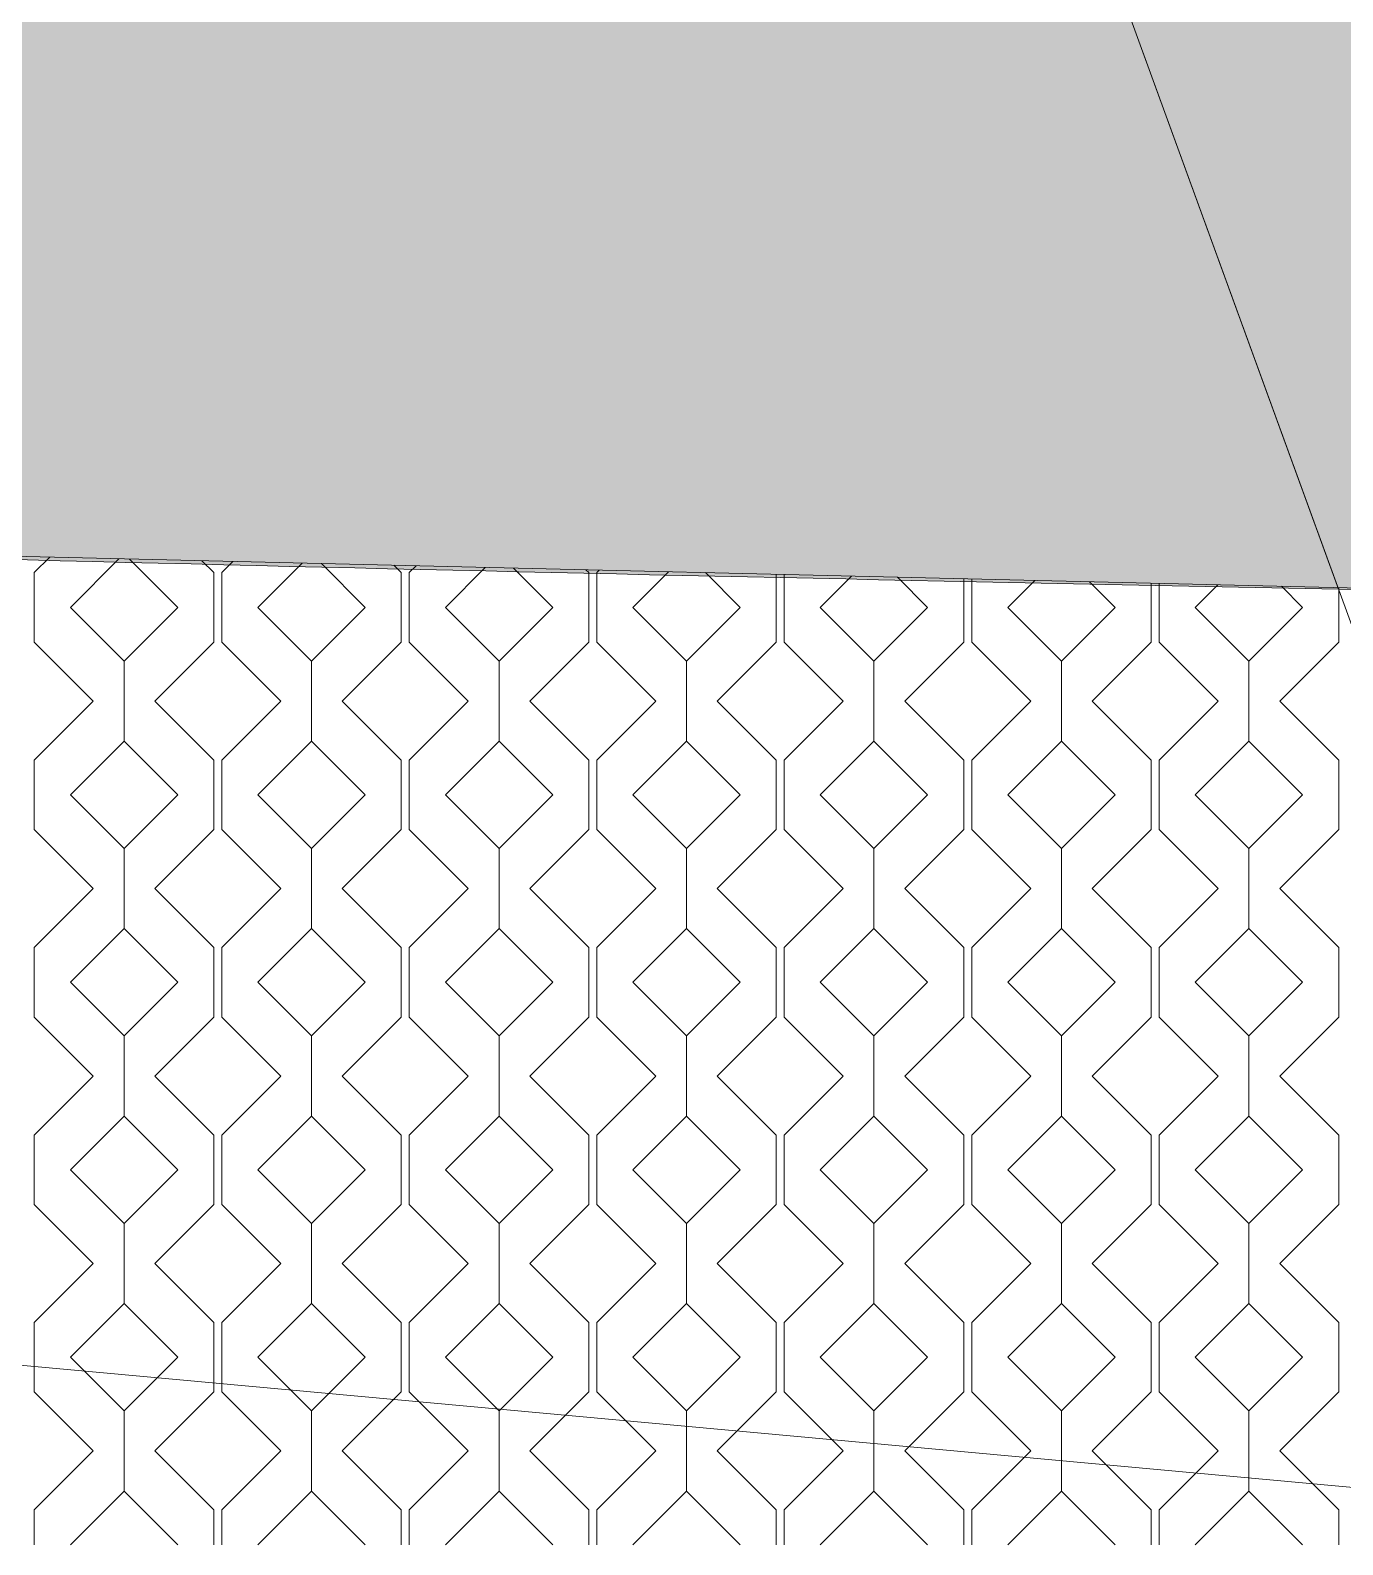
# Model space of a CAD drawing. Header units: millimetres. Extents: x -20794 to 71174, y -103753 to 30644.
# Drawn here: x 14167 to 16500, y 17333 to 20026 of the extents above; entities that cross this region are included whole.
import ezdxf

# ---------------------------------------------------------------- set-up
doc = ezdxf.new("R2010")
doc.units = ezdxf.units.MM
doc.header["$MEASUREMENT"] = 0
for name, color, linetype, lineweight in [('2D - Общий_Ном._пера__1', 7, 'Continuous', 13), ('Местность - Рельеф_Ном._пера__1', 7, 'Continuous', 13), ('Местность - Рельеф_Ном._пера__101', 252, 'Continuous', 5)]:
    doc.layers.add(name, color=color, linetype=linetype, lineweight=lineweight)
doc.layers.add('Местность - Рельеф', color=7, linetype='Continuous')
doc.layers.add('Местность - Рельеф_Ном._пера__102', color=7, linetype='Continuous', lineweight=5, true_color=0xcccccc)

# ---------------------------------------------------------------- blocks, each defined once
blk = doc.blocks.new('*X1')
at = {"layer": 'Местность - Рельеф_Ном._пера__102', "color": 254, "linetype": 'Continuous', "lineweight": 5, "true_color": 0xcccccc}
for p, q in [((14173.75, 19061.7255), (14201.293508, 19089.269139)), ((14237.89, 18999.981165), (14324.268057, 19086.359797)), ((14342.808605, 19085.921163), (14428.7488, 18999.981)), ((14471.742752, 19082.870829), (14492.888, 19061.7255)), ((14507.083, 19061.7255), (14526.92278, 19081.565375)), ((14571.223, 18999.981165), (14649.897344, 19078.656033)), ((14684.218717, 19077.844055), (14762.0818, 18999.981)), ((14813.152829, 19074.793721), (14826.221, 19061.7255)), ((14840.416, 19061.7255), (14852.552053, 19073.861611)), ((14904.556, 18999.981165), (14975.526631, 19070.952268)), ((15025.628828, 19069.766947), (15095.4148, 18999.981)), ((15154.562905, 19066.716614), (15159.554, 19061.7255)), ((15173.749, 19061.7255), (15178.181326, 19066.157847)), ((14173.75, 19061.7255), (14173.75, 18999.981)), ((14492.888, 19061.7255), (14492.888, 18999.981)), ((14507.083, 19061.7255), (14507.083, 18999.981)), ((14826.221, 19061.7255), (14826.221, 18999.981)), ((14840.416, 19061.7255), (14840.416, 18999.981)), ((15159.554, 19061.7255), (15159.554, 18999.981)), ((15173.749, 19061.7255), (15173.749, 18999.981)), ((15237.889, 18999.981165), (15301.155918, 19063.248504)), ((15367.038939, 19061.689838), (15428.7478, 18999.981)), ((15492.887, 19058.712515), (15492.887, 18999.981)), ((15507.082, 19058.376688), (15507.082, 18999.981)), ((15571.222, 18999.981165), (15626.785205, 19055.54474)), ((15708.44905, 19053.61273), (15762.0808, 18999.981)), ((15826.22, 19050.826495), (15826.22, 18999.981)), ((15840.415, 19050.490669), (15840.415, 18999.981)), ((15904.555, 18999.981165), (15952.414492, 19047.840976)), ((16049.859162, 19045.535622), (16095.4138, 18999.981)), ((16159.553, 19042.940476), (16159.553, 18999.981)), ((16173.748, 19042.604649), (16173.748, 18999.981)), ((16237.888, 18999.981165), (16278.043779, 19040.137211)), ((16391.269273, 19037.458513), (16428.7468, 18999.981)), ((16492.886, 19035.054457), (16492.886, 18999.981)), ((14173.75, 18999.981), (14173.75, 18938.237)), ((14333.319, 18904.552), (14237.89, 18999.981)), ((14428.7486, 18999.981), (14333.319, 18904.552)), ((14492.888, 18999.981), (14492.888, 18938.237)), ((14507.083, 18999.981), (14507.083, 18938.237)), ((14666.652, 18904.552), (14571.223, 18999.981)), ((14762.0816, 18999.981), (14666.652, 18904.552)), ((14826.221, 18999.981), (14826.221, 18938.237)), ((14840.416, 18999.981), (14840.416, 18938.237)), ((14999.985, 18904.552), (14904.556, 18999.981)), ((15095.4146, 18999.981), (14999.985, 18904.552)), ((15159.554, 18999.981), (15159.554, 18938.237)), ((15173.749, 18999.981), (15173.749, 18938.237)), ((15333.318, 18904.552), (15237.889, 18999.981)), ((15428.7476, 18999.981), (15333.318, 18904.552)), ((15492.887, 18999.981), (15492.887, 18938.237)), ((15507.082, 18999.981), (15507.082, 18938.237)), ((15666.651, 18904.552), (15571.222, 18999.981)), ((15762.0806, 18999.981), (15666.651, 18904.552)), ((15826.22, 18999.981), (15826.22, 18938.237)), ((15840.415, 18999.981), (15840.415, 18938.237)), ((15999.984, 18904.552), (15904.555, 18999.981)), ((16095.4136, 18999.981), (15999.984, 18904.552)), ((16159.553, 18999.981), (16159.553, 18938.237)), ((16173.748, 18999.981), (16173.748, 18938.237)), ((16333.317, 18904.552), (16237.888, 18999.981)), ((16428.7466, 18999.981), (16333.317, 18904.552)), ((16492.886, 18999.981), (16492.886, 18938.237)), ((14278.672, 18833.315), (14173.75, 18938.237)), ((14492.888, 18938.237), (14387.9659, 18833.315)), ((14612.005, 18833.315), (14507.083, 18938.237)), ((14826.221, 18938.237), (14721.2989, 18833.315)), ((14945.338, 18833.315), (14840.416, 18938.237)), ((15159.554, 18938.237), (15054.6319, 18833.315)), ((15278.671, 18833.315), (15173.749, 18938.237)), ((15492.887, 18938.237), (15387.9649, 18833.315)), ((15612.004, 18833.315), (15507.082, 18938.237)), ((15826.22, 18938.237), (15721.2979, 18833.315)), ((15945.337, 18833.315), (15840.415, 18938.237)), ((16159.553, 18938.237), (16054.6309, 18833.315)), ((16278.67, 18833.315), (16173.748, 18938.237)), ((16492.886, 18938.237), (16387.9639, 18833.315)), ((14333.319, 18762.0776), (14333.319, 18904.552)), ((14333.319165, 18904.552), (14333.319165, 18762.0776)), ((14666.652, 18762.0776), (14666.652, 18904.552)), ((14666.652165, 18904.552), (14666.652165, 18762.0776)), ((14999.985, 18762.0776), (14999.985, 18904.552)), ((14999.985165, 18904.552), (14999.985165, 18762.0776)), ((15333.318, 18762.0776), (15333.318, 18904.552)), ((15333.318165, 18904.552), (15333.318165, 18762.0776)), ((15666.651, 18762.0776), (15666.651, 18904.552)), ((15666.651165, 18904.552), (15666.651165, 18762.0776)), ((15999.984, 18762.0776), (15999.984, 18904.552)), ((15999.984165, 18904.552), (15999.984165, 18762.0776)), ((16333.317, 18762.0776), (16333.317, 18904.552)), ((16333.317165, 18904.552), (16333.317165, 18762.0776)), ((14173.75, 18728.3925), (14278.672, 18833.315)), ((14387.9659, 18833.315), (14492.888, 18728.3925)), ((14507.083, 18728.3925), (14612.005, 18833.315)), ((14721.2989, 18833.315), (14826.221, 18728.3925)), ((14840.416, 18728.3925), (14945.338, 18833.315)), ((15054.6319, 18833.315), (15159.554, 18728.3925)), ((15173.749, 18728.3925), (15278.671, 18833.315)), ((15387.9649, 18833.315), (15492.887, 18728.3925)), ((15507.082, 18728.3925), (15612.004, 18833.315)), ((15721.2979, 18833.315), (15826.22, 18728.3925)), ((15840.415, 18728.3925), (15945.337, 18833.315)), ((16054.6309, 18833.315), (16159.553, 18728.3925)), ((16173.748, 18728.3925), (16278.67, 18833.315)), ((16387.9639, 18833.315), (16492.886, 18728.3925)), ((14237.89, 18666.648165), (14333.319, 18762.0778)), ((14333.319165, 18762.0776), (14428.7488, 18666.648)), ((14571.223, 18666.648165), (14666.652, 18762.0778)), ((14666.652165, 18762.0776), (14762.0818, 18666.648)), ((14904.556, 18666.648165), (14999.985, 18762.0778)), ((14999.985165, 18762.0776), (15095.4148, 18666.648)), ((15237.889, 18666.648165), (15333.318, 18762.0778)), ((15333.318165, 18762.0776), (15428.7478, 18666.648)), ((15571.222, 18666.648165), (15666.651, 18762.0778)), ((15666.651165, 18762.0776), (15762.0808, 18666.648)), ((15904.555, 18666.648165), (15999.984, 18762.0778)), ((15999.984165, 18762.0776), (16095.4138, 18666.648)), ((16237.888, 18666.648165), (16333.317, 18762.0778)), ((16333.317165, 18762.0776), (16428.7468, 18666.648)), ((14173.75, 18728.3925), (14173.75, 18666.648)), ((14492.888, 18728.3925), (14492.888, 18666.648)), ((14507.083, 18728.3925), (14507.083, 18666.648)), ((14826.221, 18728.3925), (14826.221, 18666.648)), ((14840.416, 18728.3925), (14840.416, 18666.648)), ((15159.554, 18728.3925), (15159.554, 18666.648)), ((15173.749, 18728.3925), (15173.749, 18666.648)), ((15492.887, 18728.3925), (15492.887, 18666.648)), ((15507.082, 18728.3925), (15507.082, 18666.648)), ((15826.22, 18728.3925), (15826.22, 18666.648)), ((15840.415, 18728.3925), (15840.415, 18666.648)), ((16159.553, 18728.3925), (16159.553, 18666.648)), ((16173.748, 18728.3925), (16173.748, 18666.648)), ((16492.886, 18728.3925), (16492.886, 18666.648)), ((14173.75, 18666.648), (14173.75, 18604.904)), ((14333.319, 18571.219), (14237.89, 18666.648)), ((14428.7486, 18666.648), (14333.319, 18571.219)), ((14492.888, 18666.648), (14492.888, 18604.904)), ((14507.083, 18666.648), (14507.083, 18604.904)), ((14666.652, 18571.219), (14571.223, 18666.648)), ((14762.0816, 18666.648), (14666.652, 18571.219)), ((14826.221, 18666.648), (14826.221, 18604.904)), ((14840.416, 18666.648), (14840.416, 18604.904)), ((14999.985, 18571.219), (14904.556, 18666.648)), ((15095.4146, 18666.648), (14999.985, 18571.219)), ((15159.554, 18666.648), (15159.554, 18604.904)), ((15173.749, 18666.648), (15173.749, 18604.904)), ((15333.318, 18571.219), (15237.889, 18666.648)), ((15428.7476, 18666.648), (15333.318, 18571.219)), ((15492.887, 18666.648), (15492.887, 18604.904)), ((15507.082, 18666.648), (15507.082, 18604.904)), ((15666.651, 18571.219), (15571.222, 18666.648)), ((15762.0806, 18666.648), (15666.651, 18571.219)), ((15826.22, 18666.648), (15826.22, 18604.904)), ((15840.415, 18666.648), (15840.415, 18604.904)), ((15999.984, 18571.219), (15904.555, 18666.648)), ((16095.4136, 18666.648), (15999.984, 18571.219)), ((16159.553, 18666.648), (16159.553, 18604.904)), ((16173.748, 18666.648), (16173.748, 18604.904)), ((16333.317, 18571.219), (16237.888, 18666.648)), ((16428.7466, 18666.648), (16333.317, 18571.219)), ((16492.886, 18666.648), (16492.886, 18604.904)), ((14278.672, 18499.982), (14173.75, 18604.904)), ((14492.888, 18604.904), (14387.9659, 18499.982)), ((14612.005, 18499.982), (14507.083, 18604.904)), ((14826.221, 18604.904), (14721.2989, 18499.982)), ((14945.338, 18499.982), (14840.416, 18604.904)), ((15159.554, 18604.904), (15054.6319, 18499.982)), ((15278.671, 18499.982), (15173.749, 18604.904)), ((15492.887, 18604.904), (15387.9649, 18499.982)), ((15612.004, 18499.982), (15507.082, 18604.904)), ((15826.22, 18604.904), (15721.2979, 18499.982)), ((15945.337, 18499.982), (15840.415, 18604.904)), ((16159.553, 18604.904), (16054.6309, 18499.982)), ((16278.67, 18499.982), (16173.748, 18604.904)), ((16492.886, 18604.904), (16387.9639, 18499.982)), ((14333.319, 18428.7446), (14333.319, 18571.219)), ((14333.319165, 18571.219), (14333.319165, 18428.7446)), ((14666.652, 18428.7446), (14666.652, 18571.219)), ((14666.652165, 18571.219), (14666.652165, 18428.7446)), ((14999.985, 18428.7446), (14999.985, 18571.219)), ((14999.985165, 18571.219), (14999.985165, 18428.7446)), ((15333.318, 18428.7446), (15333.318, 18571.219)), ((15333.318165, 18571.219), (15333.318165, 18428.7446)), ((15666.651, 18428.7446), (15666.651, 18571.219)), ((15666.651165, 18571.219), (15666.651165, 18428.7446)), ((15999.984, 18428.7446), (15999.984, 18571.219)), ((15999.984165, 18571.219), (15999.984165, 18428.7446)), ((16333.317, 18428.7446), (16333.317, 18571.219)), ((16333.317165, 18571.219), (16333.317165, 18428.7446)), ((14173.75, 18395.0595), (14278.672, 18499.982)), ((14387.9659, 18499.982), (14492.888, 18395.0595)), ((14507.083, 18395.0595), (14612.005, 18499.982)), ((14721.2989, 18499.982), (14826.221, 18395.0595)), ((14840.416, 18395.0595), (14945.338, 18499.982)), ((15054.6319, 18499.982), (15159.554, 18395.0595)), ((15173.749, 18395.0595), (15278.671, 18499.982)), ((15387.9649, 18499.982), (15492.887, 18395.0595)), ((15507.082, 18395.0595), (15612.004, 18499.982)), ((15721.2979, 18499.982), (15826.22, 18395.0595)), ((15840.415, 18395.0595), (15945.337, 18499.982)), ((16054.6309, 18499.982), (16159.553, 18395.0595)), ((16173.748, 18395.0595), (16278.67, 18499.982)), ((16387.9639, 18499.982), (16492.886, 18395.0595)), ((14237.89, 18333.315165), (14333.319, 18428.7448)), ((14333.319165, 18428.7446), (14428.7488, 18333.315)), ((14571.223, 18333.315165), (14666.652, 18428.7448)), ((14666.652165, 18428.7446), (14762.0818, 18333.315)), ((14904.556, 18333.315165), (14999.985, 18428.7448)), ((14999.985165, 18428.7446), (15095.4148, 18333.315)), ((15237.889, 18333.315165), (15333.318, 18428.7448)), ((15333.318165, 18428.7446), (15428.7478, 18333.315)), ((15571.222, 18333.315165), (15666.651, 18428.7448)), ((15666.651165, 18428.7446), (15762.0808, 18333.315)), ((15904.555, 18333.315165), (15999.984, 18428.7448)), ((15999.984165, 18428.7446), (16095.4138, 18333.315)), ((16237.888, 18333.315165), (16333.317, 18428.7448)), ((16333.317165, 18428.7446), (16428.7468, 18333.315)), ((14173.75, 18395.0595), (14173.75, 18333.315)), ((14492.888, 18395.0595), (14492.888, 18333.315)), ((14507.083, 18395.0595), (14507.083, 18333.315)), ((14826.221, 18395.0595), (14826.221, 18333.315)), ((14840.416, 18395.0595), (14840.416, 18333.315)), ((15159.554, 18395.0595), (15159.554, 18333.315)), ((15173.749, 18395.0595), (15173.749, 18333.315)), ((15492.887, 18395.0595), (15492.887, 18333.315)), ((15507.082, 18395.0595), (15507.082, 18333.315)), ((15826.22, 18395.0595), (15826.22, 18333.315)), ((15840.415, 18395.0595), (15840.415, 18333.315)), ((16159.553, 18395.0595), (16159.553, 18333.315)), ((16173.748, 18395.0595), (16173.748, 18333.315)), ((16492.886, 18395.0595), (16492.886, 18333.315)), ((14173.75, 18333.315), (14173.75, 18271.571)), ((14333.319, 18237.886), (14237.89, 18333.315)), ((14428.7486, 18333.315), (14333.319, 18237.886)), ((14492.888, 18333.315), (14492.888, 18271.571)), ((14507.083, 18333.315), (14507.083, 18271.571)), ((14666.652, 18237.886), (14571.223, 18333.315)), ((14762.0816, 18333.315), (14666.652, 18237.886)), ((14826.221, 18333.315), (14826.221, 18271.571)), ((14840.416, 18333.315), (14840.416, 18271.571)), ((14999.985, 18237.886), (14904.556, 18333.315)), ((15095.4146, 18333.315), (14999.985, 18237.886)), ((15159.554, 18333.315), (15159.554, 18271.571)), ((15173.749, 18333.315), (15173.749, 18271.571)), ((15333.318, 18237.886), (15237.889, 18333.315)), ((15428.7476, 18333.315), (15333.318, 18237.886)), ((15492.887, 18333.315), (15492.887, 18271.571)), ((15507.082, 18333.315), (15507.082, 18271.571)), ((15666.651, 18237.886), (15571.222, 18333.315)), ((15762.0806, 18333.315), (15666.651, 18237.886)), ((15826.22, 18333.315), (15826.22, 18271.571)), ((15840.415, 18333.315), (15840.415, 18271.571)), ((15999.984, 18237.886), (15904.555, 18333.315)), ((16095.4136, 18333.315), (15999.984, 18237.886)), ((16159.553, 18333.315), (16159.553, 18271.571)), ((16173.748, 18333.315), (16173.748, 18271.571)), ((16333.317, 18237.886), (16237.888, 18333.315)), ((16428.7466, 18333.315), (16333.317, 18237.886)), ((16492.886, 18333.315), (16492.886, 18271.571)), ((14278.672, 18166.649), (14173.75, 18271.571)), ((14492.888, 18271.571), (14387.9659, 18166.649)), ((14612.005, 18166.649), (14507.083, 18271.571)), ((14826.221, 18271.571), (14721.2989, 18166.649)), ((14945.338, 18166.649), (14840.416, 18271.571)), ((15159.554, 18271.571), (15054.6319, 18166.649)), ((15278.671, 18166.649), (15173.749, 18271.571)), ((15492.887, 18271.571), (15387.9649, 18166.649)), ((15612.004, 18166.649), (15507.082, 18271.571)), ((15826.22, 18271.571), (15721.2979, 18166.649)), ((15945.337, 18166.649), (15840.415, 18271.571)), ((16159.553, 18271.571), (16054.6309, 18166.649)), ((16278.67, 18166.649), (16173.748, 18271.571)), ((16492.886, 18271.571), (16387.9639, 18166.649)), ((14333.319, 18095.4116), (14333.319, 18237.886)), ((14333.319165, 18237.886), (14333.319165, 18095.4116)), ((14666.652, 18095.4116), (14666.652, 18237.886)), ((14666.652165, 18237.886), (14666.652165, 18095.4116)), ((14999.985, 18095.4116), (14999.985, 18237.886)), ((14999.985165, 18237.886), (14999.985165, 18095.4116)), ((15333.318, 18095.4116), (15333.318, 18237.886)), ((15333.318165, 18237.886), (15333.318165, 18095.4116)), ((15666.651, 18095.4116), (15666.651, 18237.886)), ((15666.651165, 18237.886), (15666.651165, 18095.4116)), ((15999.984, 18095.4116), (15999.984, 18237.886)), ((15999.984165, 18237.886), (15999.984165, 18095.4116)), ((16333.317, 18095.4116), (16333.317, 18237.886)), ((16333.317165, 18237.886), (16333.317165, 18095.4116)), ((14173.75, 18061.7265), (14278.672, 18166.649)), ((14387.9659, 18166.649), (14492.888, 18061.7265)), ((14507.083, 18061.7265), (14612.005, 18166.649)), ((14721.2989, 18166.649), (14826.221, 18061.7265)), ((14840.416, 18061.7265), (14945.338, 18166.649)), ((15054.6319, 18166.649), (15159.554, 18061.7265)), ((15173.749, 18061.7265), (15278.671, 18166.649)), ((15387.9649, 18166.649), (15492.887, 18061.7265)), ((15507.082, 18061.7265), (15612.004, 18166.649)), ((15721.2979, 18166.649), (15826.22, 18061.7265)), ((15840.415, 18061.7265), (15945.337, 18166.649)), ((16054.6309, 18166.649), (16159.553, 18061.7265)), ((16173.748, 18061.7265), (16278.67, 18166.649)), ((16387.9639, 18166.649), (16492.886, 18061.7265)), ((14237.89, 17999.982165), (14333.319, 18095.4118)), ((14333.319165, 18095.4116), (14428.7488, 17999.982)), ((14571.223, 17999.982165), (14666.652, 18095.4118)), ((14666.652165, 18095.4116), (14762.0818, 17999.982)), ((14904.556, 17999.982165), (14999.985, 18095.4118)), ((14999.985165, 18095.4116), (15095.4148, 17999.982)), ((15237.889, 17999.982165), (15333.318, 18095.4118)), ((15333.318165, 18095.4116), (15428.7478, 17999.982)), ((15571.222, 17999.982165), (15666.651, 18095.4118)), ((15666.651165, 18095.4116), (15762.0808, 17999.982)), ((15904.555, 17999.982165), (15999.984, 18095.4118)), ((15999.984165, 18095.4116), (16095.4138, 17999.982)), ((16237.888, 17999.982165), (16333.317, 18095.4118)), ((16333.317165, 18095.4116), (16428.7468, 17999.982)), ((14173.75, 18061.7265), (14173.75, 17999.982)), ((14492.888, 18061.7265), (14492.888, 17999.982)), ((14507.083, 18061.7265), (14507.083, 17999.982)), ((14826.221, 18061.7265), (14826.221, 17999.982)), ((14840.416, 18061.7265), (14840.416, 17999.982)), ((15159.554, 18061.7265), (15159.554, 17999.982)), ((15173.749, 18061.7265), (15173.749, 17999.982)), ((15492.887, 18061.7265), (15492.887, 17999.982)), ((15507.082, 18061.7265), (15507.082, 17999.982)), ((15826.22, 18061.7265), (15826.22, 17999.982)), ((15840.415, 18061.7265), (15840.415, 17999.982)), ((16159.553, 18061.7265), (16159.553, 17999.982)), ((16173.748, 18061.7265), (16173.748, 17999.982)), ((16492.886, 18061.7265), (16492.886, 17999.982)), ((14173.75, 17999.982), (14173.75, 17938.238)), ((14333.319, 17904.553), (14237.89, 17999.982)), ((14428.7486, 17999.982), (14333.319, 17904.553)), ((14492.888, 17999.982), (14492.888, 17938.238)), ((14507.083, 17999.982), (14507.083, 17938.238)), ((14666.652, 17904.553), (14571.223, 17999.982)), ((14762.0816, 17999.982), (14666.652, 17904.553)), ((14826.221, 17999.982), (14826.221, 17938.238)), ((14840.416, 17999.982), (14840.416, 17938.238)), ((14999.985, 17904.553), (14904.556, 17999.982)), ((15095.4146, 17999.982), (14999.985, 17904.553)), ((15159.554, 17999.982), (15159.554, 17938.238)), ((15173.749, 17999.982), (15173.749, 17938.238)), ((15333.318, 17904.553), (15237.889, 17999.982)), ((15428.7476, 17999.982), (15333.318, 17904.553)), ((15492.887, 17999.982), (15492.887, 17938.238)), ((15507.082, 17999.982), (15507.082, 17938.238)), ((15666.651, 17904.553), (15571.222, 17999.982)), ((15762.0806, 17999.982), (15666.651, 17904.553)), ((15826.22, 17999.982), (15826.22, 17938.238)), ((15840.415, 17999.982), (15840.415, 17938.238)), ((15999.984, 17904.553), (15904.555, 17999.982)), ((16095.4136, 17999.982), (15999.984, 17904.553)), ((16159.553, 17999.982), (16159.553, 17938.238)), ((16173.748, 17999.982), (16173.748, 17938.238)), ((16333.317, 17904.553), (16237.888, 17999.982)), ((16428.7466, 17999.982), (16333.317, 17904.553)), ((16492.886, 17999.982), (16492.886, 17938.238)), ((14278.672, 17833.316), (14173.75, 17938.238)), ((14492.888, 17938.238), (14387.9659, 17833.316)), ((14612.005, 17833.316), (14507.083, 17938.238)), ((14826.221, 17938.238), (14721.2989, 17833.316)), ((14945.338, 17833.316), (14840.416, 17938.238)), ((15159.554, 17938.238), (15054.6319, 17833.316)), ((15278.671, 17833.316), (15173.749, 17938.238)), ((15492.887, 17938.238), (15387.9649, 17833.316)), ((15612.004, 17833.316), (15507.082, 17938.238)), ((15826.22, 17938.238), (15721.2979, 17833.316)), ((15945.337, 17833.316), (15840.415, 17938.238)), ((16159.553, 17938.238), (16054.6309, 17833.316)), ((16278.67, 17833.316), (16173.748, 17938.238)), ((16492.886, 17938.238), (16387.9639, 17833.316)), ((14333.319, 17762.0786), (14333.319, 17904.553)), ((14333.319165, 17904.553), (14333.319165, 17762.0786)), ((14666.652, 17762.0786), (14666.652, 17904.553)), ((14666.652165, 17904.553), (14666.652165, 17762.0786)), ((14999.985, 17762.0786), (14999.985, 17904.553)), ((14999.985165, 17904.553), (14999.985165, 17762.0786)), ((15333.318, 17762.0786), (15333.318, 17904.553)), ((15333.318165, 17904.553), (15333.318165, 17762.0786)), ((15666.651, 17762.0786), (15666.651, 17904.553)), ((15666.651165, 17904.553), (15666.651165, 17762.0786)), ((15999.984, 17762.0786), (15999.984, 17904.553)), ((15999.984165, 17904.553), (15999.984165, 17762.0786)), ((16333.317, 17762.0786), (16333.317, 17904.553)), ((16333.317165, 17904.553), (16333.317165, 17762.0786)), ((14173.75, 17728.3935), (14278.672, 17833.316)), ((14387.9659, 17833.316), (14492.888, 17728.3935)), ((14507.083, 17728.3935), (14612.005, 17833.316)), ((14721.2989, 17833.316), (14826.221, 17728.3935)), ((14840.416, 17728.3935), (14945.338, 17833.316)), ((15054.6319, 17833.316), (15159.554, 17728.3935)), ((15173.749, 17728.3935), (15278.671, 17833.316)), ((15387.9649, 17833.316), (15492.887, 17728.3935)), ((15507.082, 17728.3935), (15612.004, 17833.316)), ((15721.2979, 17833.316), (15826.22, 17728.3935)), ((15840.415, 17728.3935), (15945.337, 17833.316)), ((16054.6309, 17833.316), (16159.553, 17728.3935)), ((16173.748, 17728.3935), (16278.67, 17833.316)), ((16387.9639, 17833.316), (16492.886, 17728.3935)), ((14237.89, 17666.649165), (14333.319, 17762.0788)), ((14333.319165, 17762.0786), (14428.7488, 17666.649)), ((14571.223, 17666.649165), (14666.652, 17762.0788)), ((14666.652165, 17762.0786), (14762.0818, 17666.649)), ((14904.556, 17666.649165), (14999.985, 17762.0788)), ((14999.985165, 17762.0786), (15095.4148, 17666.649)), ((15237.889, 17666.649165), (15333.318, 17762.0788)), ((15333.318165, 17762.0786), (15428.7478, 17666.649)), ((15571.222, 17666.649165), (15666.651, 17762.0788)), ((15666.651165, 17762.0786), (15762.0808, 17666.649)), ((15904.555, 17666.649165), (15999.984, 17762.0788)), ((15999.984165, 17762.0786), (16095.4138, 17666.649)), ((16237.888, 17666.649165), (16333.317, 17762.0788)), ((16333.317165, 17762.0786), (16428.7468, 17666.649)), ((14173.75, 17728.3935), (14173.75, 17666.649)), ((14492.888, 17728.3935), (14492.888, 17666.649)), ((14507.083, 17728.3935), (14507.083, 17666.649)), ((14826.221, 17728.3935), (14826.221, 17666.649)), ((14840.416, 17728.3935), (14840.416, 17666.649)), ((15159.554, 17728.3935), (15159.554, 17666.649)), ((15173.749, 17728.3935), (15173.749, 17666.649)), ((15492.887, 17728.3935), (15492.887, 17666.649)), ((15507.082, 17728.3935), (15507.082, 17666.649)), ((15826.22, 17728.3935), (15826.22, 17666.649)), ((15840.415, 17728.3935), (15840.415, 17666.649)), ((16159.553, 17728.3935), (16159.553, 17666.649)), ((16173.748, 17728.3935), (16173.748, 17666.649)), ((16492.886, 17728.3935), (16492.886, 17666.649)), ((14173.75, 17666.649), (14173.75, 17604.905)), ((14333.319, 17571.22), (14237.89, 17666.649)), ((14428.7486, 17666.649), (14333.319, 17571.22)), ((14492.888, 17666.649), (14492.888, 17604.905)), ((14507.083, 17666.649), (14507.083, 17604.905)), ((14666.652, 17571.22), (14571.223, 17666.649)), ((14762.0816, 17666.649), (14666.652, 17571.22)), ((14826.221, 17666.649), (14826.221, 17604.905)), ((14840.416, 17666.649), (14840.416, 17604.905)), ((14999.985, 17571.22), (14904.556, 17666.649)), ((15095.4146, 17666.649), (14999.985, 17571.22)), ((15159.554, 17666.649), (15159.554, 17604.905)), ((15173.749, 17666.649), (15173.749, 17604.905)), ((15333.318, 17571.22), (15237.889, 17666.649)), ((15428.7476, 17666.649), (15333.318, 17571.22)), ((15492.887, 17666.649), (15492.887, 17604.905)), ((15507.082, 17666.649), (15507.082, 17604.905)), ((15666.651, 17571.22), (15571.222, 17666.649)), ((15762.0806, 17666.649), (15666.651, 17571.22)), ((15826.22, 17666.649), (15826.22, 17604.905)), ((15840.415, 17666.649), (15840.415, 17604.905)), ((15999.984, 17571.22), (15904.555, 17666.649)), ((16095.4136, 17666.649), (15999.984, 17571.22)), ((16159.553, 17666.649), (16159.553, 17604.905)), ((16173.748, 17666.649), (16173.748, 17604.905)), ((16333.317, 17571.22), (16237.888, 17666.649)), ((16428.7466, 17666.649), (16333.317, 17571.22)), ((16492.886, 17666.649), (16492.886, 17604.905)), ((14278.672, 17499.983), (14173.75, 17604.905)), ((14492.888, 17604.905), (14387.9659, 17499.983)), ((14612.005, 17499.983), (14507.083, 17604.905)), ((14826.221, 17604.905), (14721.2989, 17499.983)), ((14945.338, 17499.983), (14840.416, 17604.905)), ((15159.554, 17604.905), (15054.6319, 17499.983)), ((15278.671, 17499.983), (15173.749, 17604.905)), ((15492.887, 17604.905), (15387.9649, 17499.983)), ((15612.004, 17499.983), (15507.082, 17604.905)), ((15826.22, 17604.905), (15721.2979, 17499.983)), ((15945.337, 17499.983), (15840.415, 17604.905)), ((16159.553, 17604.905), (16054.6309, 17499.983)), ((16278.67, 17499.983), (16173.748, 17604.905)), ((16492.886, 17604.905), (16387.9639, 17499.983)), ((14333.319, 17428.7456), (14333.319, 17571.22)), ((14333.319165, 17571.22), (14333.319165, 17428.7456)), ((14666.652, 17428.7456), (14666.652, 17571.22)), ((14666.652165, 17571.22), (14666.652165, 17428.7456)), ((14999.985, 17428.7456), (14999.985, 17571.22)), ((14999.985165, 17571.22), (14999.985165, 17428.7456)), ((15333.318, 17428.7456), (15333.318, 17571.22)), ((15333.318165, 17571.22), (15333.318165, 17428.7456)), ((15666.651, 17428.7456), (15666.651, 17571.22)), ((15666.651165, 17571.22), (15666.651165, 17428.7456)), ((15999.984, 17428.7456), (15999.984, 17571.22)), ((15999.984165, 17571.22), (15999.984165, 17428.7456)), ((16333.317, 17428.7456), (16333.317, 17571.22)), ((16333.317165, 17571.22), (16333.317165, 17428.7456)), ((14173.75, 17395.0605), (14278.672, 17499.983)), ((14387.9659, 17499.983), (14492.888, 17395.0605)), ((14507.083, 17395.0605), (14612.005, 17499.983)), ((14721.2989, 17499.983), (14826.221, 17395.0605)), ((14840.416, 17395.0605), (14945.338, 17499.983)), ((15054.6319, 17499.983), (15159.554, 17395.0605)), ((15173.749, 17395.0605), (15278.671, 17499.983)), ((15387.9649, 17499.983), (15492.887, 17395.0605)), ((15507.082, 17395.0605), (15612.004, 17499.983)), ((15721.2979, 17499.983), (15826.22, 17395.0605)), ((15840.415, 17395.0605), (15945.337, 17499.983)), ((16054.6309, 17499.983), (16159.553, 17395.0605)), ((16173.748, 17395.0605), (16278.67, 17499.983)), ((16387.9639, 17499.983), (16492.886, 17395.0605)), ((14237.89, 17333.316165), (14333.319, 17428.7458)), ((14333.319165, 17428.7456), (14428.7488, 17333.316)), ((14571.223, 17333.316165), (14666.652, 17428.7458)), ((14666.652165, 17428.7456), (14762.0818, 17333.316)), ((14904.556, 17333.316165), (14999.985, 17428.7458)), ((14999.985165, 17428.7456), (15095.4148, 17333.316)), ((15237.889, 17333.316165), (15333.318, 17428.7458)), ((15333.318165, 17428.7456), (15428.7478, 17333.316)), ((15571.222, 17333.316165), (15666.651, 17428.7458)), ((15666.651165, 17428.7456), (15762.0808, 17333.316)), ((15904.555, 17333.316165), (15999.984, 17428.7458)), ((15999.984165, 17428.7456), (16095.4138, 17333.316)), ((16237.888, 17333.316165), (16333.317, 17428.7458)), ((16333.317165, 17428.7456), (16428.7468, 17333.316)), ((14173.75, 17395.0605), (14173.75, 17333.316)), ((14492.888, 17395.0605), (14492.888, 17333.316)), ((14507.083, 17395.0605), (14507.083, 17333.316)), ((14826.221, 17395.0605), (14826.221, 17333.316)), ((14840.416, 17395.0605), (14840.416, 17333.316)), ((15159.554, 17395.0605), (15159.554, 17333.316)), ((15173.749, 17395.0605), (15173.749, 17333.316)), ((15492.887, 17395.0605), (15492.887, 17333.316)), ((15507.082, 17395.0605), (15507.082, 17333.316)), ((15826.22, 17395.0605), (15826.22, 17333.316)), ((15840.415, 17395.0605), (15840.415, 17333.316)), ((16159.553, 17395.0605), (16159.553, 17333.316)), ((16173.748, 17395.0605), (16173.748, 17333.316)), ((16492.886, 17395.0605), (16492.886, 17333.316))]:
    blk.add_line(p, q, dxfattribs=at)

msp = doc.modelspace()

# ---------------------------------------------------------------- hatches: boundary and pattern name
at = {"layer": 'Местность - Рельеф_Ном._пера__101', "linetype": 'Continuous', "lineweight": 0, "true_color": 0xe4e4e4}
msp.add_hatch(color=254, dxfattribs=at).paths.add_polyline_path([(-14540.3, 24553), (-19951.1, 25023.8), (-19123.9, 19511.9), (-13812.6, 19489), (-13337.9, 19487.9), (-11201.1, 19480.6), (-9841.3, 19473.9), (-8975.3, 19468.8, -0.001019), (-4317, 19429.9), (-1518.8, 19397.4), (908.7, 19363.7), (927.6, 19363.4), (1372.1, 19356.7, -0.001351), (7547.5, 19245.1), (8108.8, 19233.3), (8149.7, 19232.4), (8201.6, 19231.3), (10633.1, 19176.9), (12066.2, 19142.3, 0.002305), (15791.2, 19046.7), (16108.1, 19040.1), (16492.5, 19032.5), (16868.9, 19025.4), (17007.1, 19022.9), (17355.4, 19016.8), (17535.5, 19013.7), (17670.6, 19011.5), (17829.6, 19008.9, 0.002963), (22620.1, 18960.5), (23344.1, 18958.2, -0.002663), (24435.3, 18964.2), (24687.9, 18963.9), (24781, 18963.7), (24956.4, 18963), (25007.9, 18962.7), (25182.1, 18961.6), (25269.4, 18960.9), (25473.8, 18959.1), (25645.5, 18957.3), (25775.1, 18955.7), (25836.1, 18954.9, -0.004662), (27745.6, 18911.3, -0.003874), (29331.7, 18848, -0.006518), (30543.2, 18760.2, -0.007574), (31947.6, 18618.6, -0.001726), (32266.9, 18580.4), (32306.4, 18575.5), (32457.2, 18557.3), (32623.2, 18537.8), (32711.7, 18527.7, 0.001077), (32898.2, 18507, 0.001171), (33101.1, 18485.4, 0.001246), (33317.1, 18463.4, 0.00131), (33544.3, 18441.5, 0.001358), (33779.8, 18420.1), (33898.5, 18409.7), (34055, 18396.6, 0.00219), (34435.3, 18367.1, 0.005838), (35450.4, 18304.8, -0.019026), (37569, 18178.9, 0.031811), (37766.8, 18159.6, 0.023383), (37912.9, 18161.6, 0.061207), (38030.2, 18186, 0.107082), (38130, 18245.9, 0.107403), (38189.8, 18337.9, 0.065103), (38215.3, 18446.7, 0.055906), (38208.1, 18669.8, -0.005362), (38173.3, 19054.7, -0.013282), (38122.5, 20010.5), (38122.4, 20014.2), (38122.3, 20016.2), (38122.2, 20019.8), (38121.2, 20050.8), (38120, 20084.8), (38118.9, 20116.8), (38112.1, 20305.5), (38104.9, 20492.6), (38102.9, 20540.8), (38102.4, 20553.9), (38102, 20563), (38101.7, 20570.2), (38101.7, 20571.4), (38094.6, 20738.9), (38092.1, 20794.7), (38082.4, 21007.5), (38072.3, 21212.5), (38071.4, 21231.1), (38071.2, 21234.2), (38061.3, 21425.1), (38051.4, 21605.7), (38044.1, 21733.3), (38041.4, 21779.4), (38039.9, 21804.7), (38039.7, 21808.3), (38033.5, 21913.3), (38033.3, 21916.4), (38026.6, 22025.6), (38026.4, 22028.9), (38016.6, 22192.1), (37953.7, 23257.1), (37939.4, 23500.9), (37932.5, 23620.1), (37925.1, 23747.5), (37918.6, 23860.6), (37907.3, 24056.5), (37899.3, 24195.9, -0.001403), (37632.2, 29087.9), (37623.7, 29251.8), (37615.9, 29402.7), (37608, 29556.6), (37604.2, 29630.6), (33970.3, 29693.6, -0.014248), (33736.3, 28895.6, -0.040068), (32840.3, 26739.1, -0.025708), (31908.1, 25158.7, -0.010271), (31720, 24879.1, -0.017765), (31368, 24414.4, -0.013631), (31076.1, 24075.5, -0.001199), (31049.5, 24046.5, -0.006116), (30911.9, 23900.3, -0.014268), (30691, 23700.6, -0.002906), (30644.6, 23661.4, -0.06445), (29513.8, 22942.4, -0.060359), (28320.7, 22551, -0.050381), (25956, 22301.9, -0.004911), (24525.6, 22294.1), (23426.4, 22288.2, 0.001125), (22129.5, 22275.8, -0.002577), (20235, 22265.5, -0.004583), (16865.4, 22295.4, -0.001213), (15973.9, 22313.7), (15914.7, 22315), (15554.6, 22323.7), (15162.1, 22334.1, -0.004795), (11638.4, 22464.2, -0.003918), (8761.4, 22620.6, -0.001159), (7170.1, 22727.9), (7144.3, 22729.7), (7011.6, 22739), (6943.5, 22743.8), (6727.4, 22759, -0.003064), (2523.1, 23083.5), (1558.7, 23165.3), (542.7, 23250.9), (-3094.9, 23560.6), (-3333.4, 23581.1), (-3542.9, 23599.1), (-6756.2, 23877.6), (-9042.3, 24075.8), (-12918.3, 24412.2), (-13192.2, 24436)])

# ---------------------------------------------------------------- linework, layer by layer
at = {"layer": '2D - Общий_Ном._пера__1', "color": 7, "linetype": 'Continuous', "lineweight": 13}
msp.add_lwpolyline([(-4905, 2290.5), (-7499.8, 9225.9), (-5564.1, 14372.4), (317.6, 18305.2), (13911.7, 17674.1), (40785.6, 15212.3), (43732.7, -6092.9), (27148.7, -8854), (10066.7, -8138.6), (1640.5, -3517.8)], close=True, dxfattribs=at)
at = {"layer": 'Местность - Рельеф_Ном._пера__1', "color": 7, "linetype": 'Continuous', "lineweight": 13}
for p, q in [((15532.8, 21668.7), (16870, 17995.5)), ((15532.8, 21668.7), (16492.5, 19032.5)), ((13729, 17690.8), (17023, 17389.1))]:
    msp.add_line(p, q, dxfattribs=at)
at = {"layer": 'Местность - Рельеф_Ном._пера__1', "color": 7, "linetype": 'Continuous', "lineweight": 13, "flags": 128}
msp.add_lwpolyline([(-8975.3, 19468.8, -0.001019), (-4317, 19429.9), (-1518.8, 19397.4), (908.7, 19363.7), (927.6, 19363.4), (1372.1, 19356.7, -0.001351), (7547.5, 19245.1), (8108.8, 19233.3), (8149.7, 19232.4), (8201.6, 19231.3), (10633.1, 19176.9), (12066.2, 19142.3, 0.002305), (15791.2, 19046.7), (16108.1, 19040.1), (16492.5, 19032.5), (16868.9, 19025.4), (17007.1, 19022.9), (17355.4, 19016.8), (17535.5, 19013.7), (17670.6, 19011.5), (17829.6, 19008.9, 0.002963), (22620.1, 18960.5)], format="xyb", dxfattribs=at)
msp.add_lwpolyline([(-11201.1, 19480.6), (-10280.5, 16777.1), (-8555.3, 10806.7), (-6432.9, 10898.4), (-2247.8, 10663.4), (-2362.6, 10919.8), (-2361.2, 11119.8), (21278.3, 11161.8), (21278.3, 12068.3), (24747.6, 12068.3), (24747.6, 11768.3), (31807.4, 11768.3), (31907.6, 14903.8), (32137.3, 18525.9), (31420.5, 18676.8), (31076.4, 18711.5), (29894.8, 18811.1), (28679.4, 18877), (24956.4, 18963), (17007.1, 19022.9), (8149.7, 19232.4), (-1518.8, 19397.4)], close=True, dxfattribs=at)

# ---------------------------------------------------------------- block references
at = {"layer": 'Местность - Рельеф', "color": 7, "lineweight": 13}
msp.add_blockref('*X1', (0, 0), dxfattribs=at)

doc.saveas('drawing.dxf')
